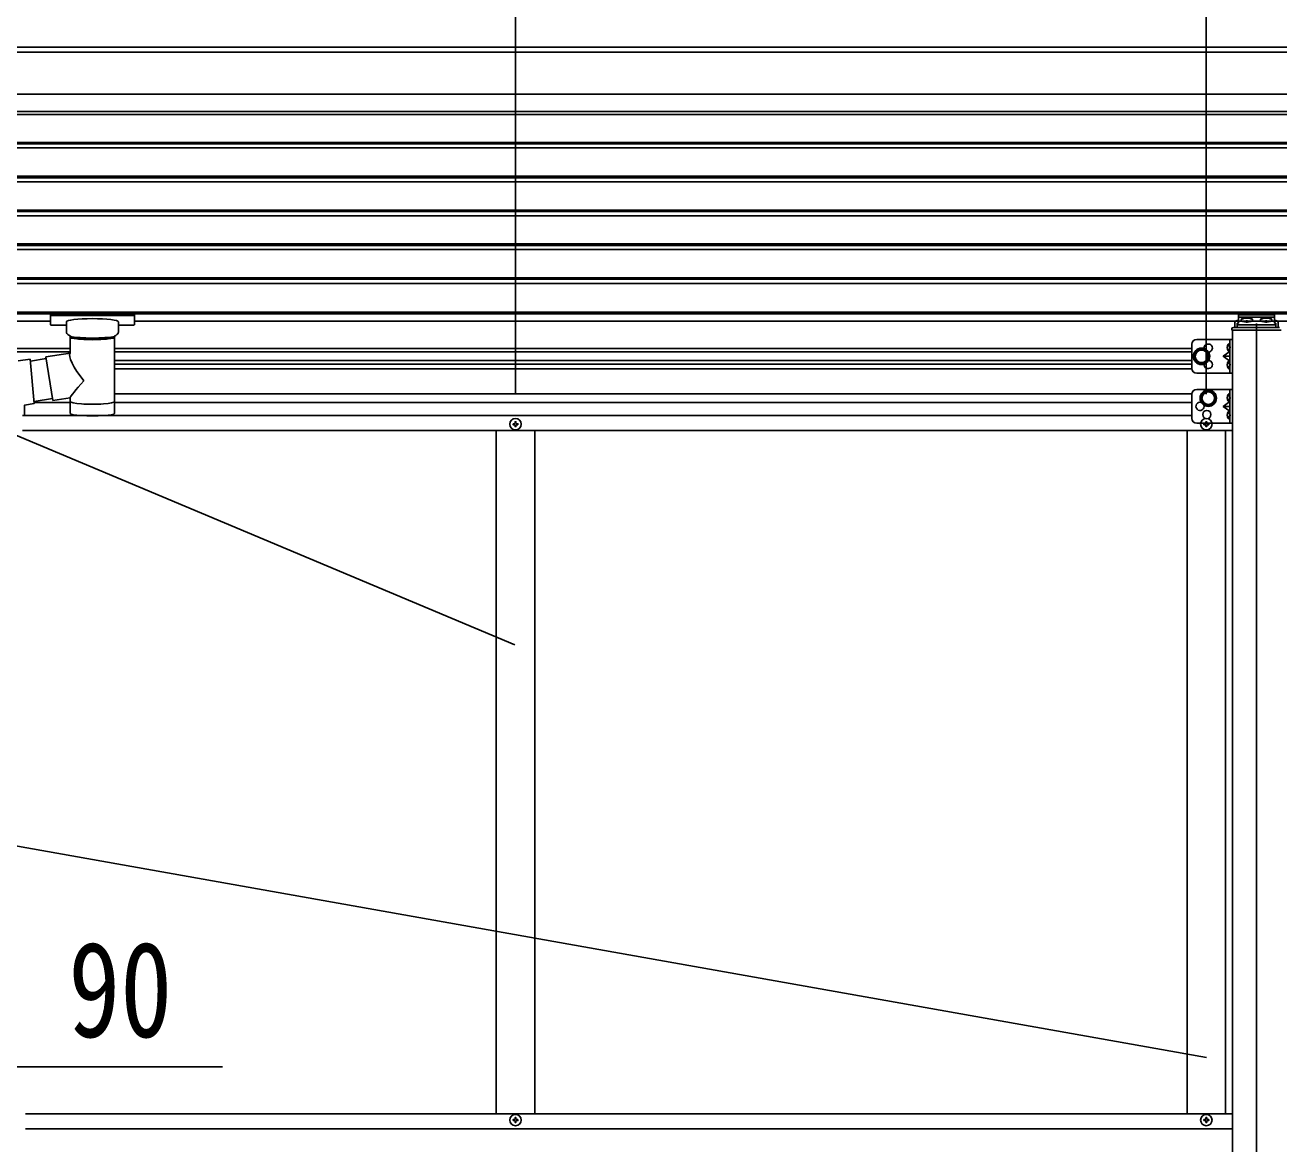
# Model space of a CAD drawing. Units: millimetres, scale not verified. Extents: x -12615 to 12615, y -8910 to 8910.
# Drawn here: x -6069 to -4769, y -3025 to -1865 of the extents above; entities that cross this region are included whole.
import ezdxf
from ezdxf.enums import TextEntityAlignment as Align

# ---------------------------------------------------------------- set-up
doc = ezdxf.new("R2010")
doc.units = ezdxf.units.MM
doc.header["$LTSCALE"] = 40
for name, color, linetype in [('0-3_YKK_12', 2, 'Continuous'), ('0-4_YKK_13', 4, 'Continuous'), ('0-5_YKK_A1', 4, 'Continuous'), ('0-6_YKK_D', 6, 'Continuous')]:
    doc.layers.add(name, color=color, linetype=linetype)
doc.styles.add('ＭＳ ゴシック', font='')
doc.styles.get('ＭＳ ゴシック').set_extended_font_data('MS Gothic')

msp = doc.modelspace()

# ---------------------------------------------------------------- linework, layer by layer
at = {"layer": '0-3_YKK_12'}
for p, q in [((-5560.56, -1770.1), (-5560.56, -2247.62)), ((-4844.56, -1770.1), (-4844.56, -2247.62)), ((-4792.56, -2174.51), (-4792.56, -4601.37))]:
    msp.add_line(p, q, dxfattribs=at)
at = {"layer": '0-4_YKK_13'}
for p, q in [((-6042.56, -2164.79), (-6042.56, -2175.55)), ((-5957.56, -2164.12), (-6040.56, -2164.12)), ((-5957.56, -2166.3), (-6040.56, -2166.3)), ((-5955.56, -2164.79), (-5955.56, -2175.55)), ((-5955.56, -2164.98), (-5955.56, -2166.52)), ((-4774.06, -2165.55), (-4811.06, -2165.55)), ((-4811.06, -2165.55), (-4811.06, -2173.98)), ((-4811.06, -2168.04), (-4774.06, -2168.04)), ((-4774.06, -2165.55), (-4774.06, -2173.98)), ((-6026.06, -2176.21), (-6040.56, -2176.21)), ((-6026.06, -2183.02), (-6026.06, -2172.74)), ((-5972.06, -2183.02), (-5972.06, -2172.74)), ((-5957.56, -2176.21), (-5972.06, -2176.21)), ((-4818.06, -2180), (-4818.06, -2181.5)), ((-4767.06, -2181.5), (-4818.06, -2181.5)), ((-4768.56, -2178.5), (-4816.56, -2178.5)), ((-4815.06, -2174.04), (-4815.06, -2178.5)), ((-4812.56, -2171.47), (-4811.06, -2171.47)), ((-4812.56, -2173.98), (-4812.56, -2178.5)), ((-4812.56, -2173.98), (-4811.06, -2173.98)), ((-4812.56, -2175.87), (-4772.56, -2175.87)), ((-4808.46, -2170.47), (-4808.46, -2170.95)), ((-4805.01, -2172.36), (-4805.01, -2172.69)), ((-4803.05, -2172.03), (-4803.05, -2172.37)), ((-4802.56, -2171.12), (-4802.56, -2173.8)), ((-4802.07, -2172.03), (-4802.07, -2172.37)), ((-4800.11, -2172.69), (-4800.11, -2172.36)), ((-4796.66, -2170.47), (-4796.66, -2170.95)), ((-4788.46, -2170.47), (-4788.46, -2170.95)), ((-4785.01, -2172.36), (-4785.01, -2172.69)), ((-4783.05, -2172.03), (-4783.05, -2172.37)), ((-4782.56, -2171.12), (-4782.56, -2173.8)), ((-4782.07, -2172.03), (-4782.07, -2172.37)), ((-4780.11, -2172.69), (-4780.11, -2172.36)), ((-4776.66, -2170.47), (-4776.66, -2170.95)), ((-4774.06, -2171.47), (-4772.56, -2171.47)), ((-4774.06, -2173.98), (-4772.56, -2173.98)), ((-4772.56, -2173.98), (-4772.56, -2178.5)), ((-4770.06, -2178.5), (-4770.06, -2174.04)), ((-6021.96, -2205.09), (-6021.96, -2187.51)), ((-5976.16, -2187.52), (-5976.14, -2267.81)), ((-4859.56, -2195.98), (-4859.56, -2220.98)), ((-4854.56, -2190.98), (-4817.56, -2190.98)), ((-4820.56, -2195.48), (-4821.36, -2195.63)), ((-4820.06, -2190.98), (-4820.06, -2225.98)), ((-4817.56, -2190.98), (-4817.56, -2225.98)), ((-6047.18, -2209), (-6021.96, -2205.09)), ((-6047.18, -2209), (-6040.16, -2254.26)), ((-4820.06, -2208.48), (-4827.06, -2208.48)), ((-4820.56, -2203.48), (-4821.36, -2203.34)), ((-4820.56, -2203.48), (-4820.06, -2203.4)), ((-6075.92, -2213.03), (-6063.41, -2211.47)), ((-6046.89, -2210.88), (-6063.24, -2213.41)), ((-4820.56, -2213.48), (-4821.36, -2213.63)), ((-4820.56, -2221.48), (-4821.36, -2221.34)), ((-4820.56, -2221.48), (-4820.06, -2221.4)), ((-4854.56, -2225.98), (-4817.56, -2225.98)), ((-4859.56, -2247.86), (-4859.56, -2272.86)), ((-4854.56, -2242.86), (-4817.56, -2242.86)), ((-4820.56, -2247.36), (-4821.36, -2247.5)), ((-4820.56, -2247.36), (-4820.06, -2247.45)), ((-4820.06, -2242.86), (-4820.06, -2277.86)), ((-4817.56, -2242.86), (-4817.56, -2277.86)), ((-6040.45, -2252.38), (-6059.57, -2255.35)), ((-6021.96, -2251.43), (-6040.16, -2254.26)), ((-6021.98, -2267.81), (-6021.96, -2251.18)), ((-4820.06, -2260.36), (-4827.06, -2260.36)), ((-4820.56, -2255.36), (-4821.36, -2255.22)), ((-4820.56, -2265.36), (-4821.36, -2265.5)), ((-4820.56, -2273.36), (-4821.36, -2273.22)), ((-4820.56, -2265.36), (-4820.06, -2265.45)), ((-5562.06, -2278.36), (-5563.06, -2278.36)), ((-5559.06, -2279.36), (-5558.06, -2279.36)), ((-4854.56, -2277.86), (-4817.56, -2277.86)), ((-4846.06, -2278.36), (-4847.06, -2278.36)), ((-4843.06, -2279.36), (-4842.06, -2279.36)), ((-5562.06, -3000.48), (-5563.06, -3000.48)), ((-5559.06, -2999.48), (-5558.06, -2999.48)), ((-4846.06, -3000.48), (-4847.06, -3000.48)), ((-4843.06, -2999.48), (-4842.06, -2999.48))]:
    msp.add_line(p, q, dxfattribs=at)
for points in [[(-6040.56, -2164.12), (-6040.91, -2164.13), (-6041.44, -2164.15), (-6041.89, -2164.2), (-6042.2, -2164.28), (-6042.36, -2164.38), (-6042.48, -2164.52), (-6042.55, -2164.7), (-6042.56, -2164.79)], [(-5955.56, -2164.79), (-5955.6, -2164.59), (-5955.68, -2164.45), (-5955.78, -2164.36), (-5955.88, -2164.3), (-5956, -2164.25), (-5956.29, -2164.19), (-5956.78, -2164.15), (-5957.33, -2164.13), (-5957.56, -2164.12)], [(-6040.56, -2176.21), (-6040.91, -2176.21), (-6041.44, -2176.18), (-6041.89, -2176.13), (-6042.2, -2176.05), (-6042.36, -2175.95), (-6042.48, -2175.82), (-6042.55, -2175.64), (-6042.56, -2175.55)], [(-6021.96, -2187.51), (-6022.19, -2187.41), (-6023.55, -2186.68), (-6024.66, -2185.83), (-6025.42, -2184.97), (-6025.88, -2184.07), (-6026.05, -2183.18)], [(-5972.1, -2182.96), (-5972.07, -2183.32), (-5972.32, -2184.28), (-5972.84, -2185.16), (-5973.65, -2186), (-5974.76, -2186.8), (-5976.16, -2187.52)], [(-5955.56, -2175.55), (-5955.6, -2175.74), (-5955.68, -2175.88), (-5955.78, -2175.97), (-5955.88, -2176.03), (-5956, -2176.08), (-5956.29, -2176.14), (-5956.78, -2176.19), (-5957.33, -2176.21), (-5957.56, -2176.21)], [(-4804.03, -2172.59), (-4803.84, -2172.61), (-4803.76, -2172.62), (-4803.65, -2172.62), (-4803.49, -2172.61), (-4803.34, -2172.58), (-4803.21, -2172.54), (-4803.12, -2172.49), (-4803.07, -2172.43)], [(-4802.05, -2172.43), (-4802, -2172.49), (-4801.9, -2172.54), (-4801.78, -2172.58), (-4801.63, -2172.61), (-4801.46, -2172.62), (-4801.36, -2172.62), (-4801.28, -2172.61), (-4801.09, -2172.59)], [(-4784.03, -2172.59), (-4783.84, -2172.61), (-4783.76, -2172.62), (-4783.65, -2172.62), (-4783.49, -2172.61), (-4783.34, -2172.58), (-4783.21, -2172.54), (-4783.12, -2172.49), (-4783.07, -2172.43)], [(-4782.05, -2172.43), (-4782, -2172.49), (-4781.9, -2172.54), (-4781.78, -2172.58), (-4781.63, -2172.61), (-4781.46, -2172.62), (-4781.36, -2172.62), (-4781.28, -2172.61), (-4781.09, -2172.59)], [(-4820.56, -2203.48), (-4820.56, -2195.48), (-4820.06, -2195.57), (-4820.06, -2203.4)], [(-4820.06, -2203.48), (-4827.06, -2208.48), (-4820.06, -2213.48)], [(-4819.68, -2199.48), (-4820.31, -2198.3), (-4822.54, -2197.18)], [(-4819.68, -2199.48), (-4820.31, -2200.67), (-4822.54, -2201.78)], [(-6063.41, -2211.47), (-6059.4, -2257.29), (-6069.32, -2259.04), (-6069.32, -2269.04)], [(-4819.68, -2217.48), (-4820.31, -2216.3), (-4822.54, -2215.18)], [(-4819.68, -2217.48), (-4820.31, -2218.67), (-4822.54, -2219.78)], [(-4820.56, -2221.48), (-4820.56, -2213.48), (-4820.06, -2213.57), (-4820.06, -2221.4)], [(-4820.56, -2247.36), (-4820.56, -2255.36), (-4820.06, -2255.28), (-4820.06, -2247.45)], [(-4820.06, -2255.36), (-4827.06, -2260.36), (-4820.06, -2265.36)], [(-4819.68, -2251.36), (-4820.31, -2250.18), (-4822.54, -2249.06)], [(-4819.68, -2251.36), (-4820.31, -2252.55), (-4822.54, -2253.66)], [(-4819.68, -2269.36), (-4820.31, -2268.18), (-4822.54, -2267.06)], [(-4819.68, -2269.36), (-4820.31, -2270.55), (-4822.54, -2271.66)], [(-4820.56, -2265.36), (-4820.56, -2273.36), (-4820.06, -2273.28), (-4820.06, -2265.45)], [(-5563.06, -2278.36), (-5563.06, -2279.36), (-5562.06, -2279.36)], [(-5560.06, -2277.36), (-5560.06, -2276.36), (-5561.06, -2276.36), (-5561.06, -2277.36)], [(-5561.06, -2280.36), (-5561.06, -2281.36), (-5560.06, -2281.36), (-5560.06, -2280.36)], [(-5558.06, -2279.36), (-5558.06, -2278.36), (-5559.06, -2278.36)], [(-4847.06, -2278.36), (-4847.06, -2279.36), (-4846.06, -2279.36)], [(-4844.06, -2277.36), (-4844.06, -2276.36), (-4845.06, -2276.36), (-4845.06, -2277.36)], [(-4845.06, -2280.36), (-4845.06, -2281.36), (-4844.06, -2281.36), (-4844.06, -2280.36)], [(-4842.06, -2279.36), (-4842.06, -2278.36), (-4843.06, -2278.36)], [(-5563.06, -3000.48), (-5563.06, -2999.48), (-5562.06, -2999.48)], [(-5561.06, -2998.48), (-5561.06, -2997.48), (-5560.06, -2997.48), (-5560.06, -2998.48)], [(-5560.06, -3001.48), (-5560.06, -3002.48), (-5561.06, -3002.48), (-5561.06, -3001.48)], [(-5558.06, -2999.48), (-5558.06, -3000.48), (-5559.06, -3000.48)], [(-4847.06, -3000.48), (-4847.06, -2999.48), (-4846.06, -2999.48)], [(-4845.06, -2998.48), (-4845.06, -2997.48), (-4844.06, -2997.48), (-4844.06, -2998.48)], [(-4844.06, -3001.48), (-4844.06, -3002.48), (-4845.06, -3002.48), (-4845.06, -3001.48)], [(-4842.06, -2999.48), (-4842.06, -3000.48), (-4843.06, -3000.48)]]:
    msp.add_lwpolyline(points, dxfattribs=at)
for points in [[(-4849.56, -2215.99), (-4843.06, -2212.24), (-4843.06, -2204.73), (-4849.56, -2200.98), (-4856.06, -2204.73), (-4856.06, -2212.24)], [(-4842.56, -2259.37), (-4836.06, -2255.62), (-4836.06, -2248.11), (-4842.56, -2244.36), (-4849.06, -2248.11), (-4849.06, -2255.62)]]:
    msp.add_lwpolyline(points, close=True, dxfattribs=at)
for centre, radius in [((-4849.56, -2208.48), 8.5), ((-4849.56, -2208.48), 7.5), ((-4849.56, -2208.48), 6.5), ((-4842.56, -2251.86), 8.5), ((-4842.56, -2251.86), 7.5), ((-4842.56, -2251.86), 6.5), ((-5560.56, -2278.86), 5.9), ((-4844.56, -2278.86), 5.9), ((-4844.06, -2268.86), 4.25), ((-5560.56, -2999.98), 5.9), ((-4844.56, -2999.98), 5.9)]:
    msp.add_circle(centre, radius, dxfattribs=at)
for centre, radius, start, end in [((-4816.56, -2180), 1.5, 90, 180), ((-4854.56, -2195.98), 5, 90, 180), ((-4842.56, -2199.98), 4.25, 274.76077, 186.29431), ((-4816.46, -2199.48), 6.5, 147.94412, 212.05588), ((-4821.21, -2196.51), 0.9, 100, 147.94412), ((-4821.21, -2202.46), 0.9, 212.05588, 260), ((-4854.56, -2220.98), 5, 180, 270), ((-4842.56, -2216.98), 4.25, 173.70569, 85.23923), ((-4816.46, -2217.48), 6.5, 147.94412, 212.05588), ((-4821.21, -2214.51), 0.9, 100, 147.94412), ((-4821.21, -2220.46), 0.9, 212.05588, 260), ((-4854.56, -2247.86), 5, 90, 180), ((-4816.46, -2251.36), 6.5, 147.94412, 212.05588), ((-4821.21, -2248.39), 0.9, 100, 147.94412), ((-4851.06, -2260.36), 4.25, 72.87654, 17.11996), ((-4821.21, -2254.34), 0.9, 212.05588, 260), ((-4854.56, -2272.86), 5, 180, 270), ((-4816.46, -2269.36), 6.5, 147.94412, 212.05588), ((-4821.21, -2266.39), 0.9, 100, 147.94412), ((-4821.21, -2272.34), 0.9, 212.05588, 260), ((-5562.06, -2277.36), 1, 270, 0), ((-5562.06, -2280.36), 1, 0, 90), ((-5559.06, -2277.36), 1, 180, 270), ((-5559.06, -2280.36), 1, 90, 180), ((-4846.06, -2277.36), 1, 270, 0), ((-4846.06, -2280.36), 1, 0, 90), ((-4843.06, -2277.36), 1, 180, 270), ((-4843.06, -2280.36), 1, 90, 180), ((-5562.06, -2998.48), 1, 270, 0), ((-5562.06, -3001.48), 1, 0, 90), ((-5559.06, -2998.48), 1, 180, 270), ((-5559.06, -3001.48), 1, 90, 180), ((-4846.06, -2998.48), 1, 270, 0), ((-4846.06, -3001.48), 1, 0, 90), ((-4843.06, -2998.48), 1, 180, 270), ((-4843.06, -3001.48), 1, 90, 180)]:
    msp.add_arc(centre, radius, start, end, dxfattribs=at)
for centre, major_axis, ratio, start_param, end_param in [((-6040.56, -2166.52), (-2, 0), 0.109601, 4.712389, 6.2831853), ((-5999.06, -2172.74), (-27, 0), 0.122176, 3.1415927, 6.2831853), ((-5957.56, -2166.52), (-2, 0), 0.109601, 3.1415927, 4.712389), ((-4802.56, -2170.47), (5.9, 0), 0.342073, 0, 3.1415927), ((-4782.56, -2170.47), (5.9, 0), 0.342073, 0, 3.1415927), ((-6010.06, -2183.02), (-16, 0), 0.361356, 0, 0.0194874), ((-4812.56, -2174.04), (0, 2.57), 0.97237, 6.2831853, 7.8539816), ((-4802.56, -2165.18), (8.02, 0), 0.939674, 4.4018361, 4.5279947), ((-4802.56, -2165.52), (8.02, 0), 0.939674, 4.4018361, 4.5279947), ((-4802.56, -2164.51), (8.02, 0), 0.939674, 4.6512338, 4.7735441), ((-4802.56, -2165.18), (-8.02, 0), 0.939674, 1.7551906, 1.8813492), ((-4802.56, -2165.52), (-8.02, 0), 0.939674, 1.7551906, 1.8813492), ((-4782.56, -2165.18), (8.02, 0), 0.939674, 4.4018361, 4.5279947), ((-4782.56, -2165.52), (8.02, 0), 0.939674, 4.4018361, 4.5279947), ((-4782.56, -2164.51), (8.02, 0), 0.939674, 4.6512338, 4.7735441), ((-4782.56, -2165.18), (-8.02, 0), 0.939674, 1.7551906, 1.8813492), ((-4782.56, -2165.52), (-8.02, 0), 0.939674, 1.7551906, 1.8813492), ((-4772.56, -2174.04), (0, 2.57), 0.97237, 4.712389, 6.2831853), ((-5999.05, -2187.97), (-22.92, 0.42), 0.07247, 0.0008089, 1.5716053), ((-5999.05, -2189.6), (-22.92, 0.42), 0.07247, 0.0008089, 1.5716053), ((-5999.07, -2187.97), (22.91, 0.42), 0.072511, 4.711586, 6.2823824), ((-5999.07, -2189.6), (22.91, 0.42), 0.072511, 4.711586, 6.2823824), ((-5999.06, -2231.63), (22.81, -26.62), 0.234429, 3.1563334, 4.5976381), ((-6001.61, -2228.99), (-20.32, -22.25), 0.045535, 4.9756507, 6.2441899), ((-5999.06, -2255.37), (-22.91, 0), 0.122865, 6.2831853, 9.424778), ((-5999.06, -2267.81), (-22.92, 0), 0.101955, 6.2829723, 9.4248207)]:
    msp.add_ellipse(centre, major_axis=major_axis, ratio=ratio, start_param=start_param, end_param=end_param, dxfattribs=at)
for centre in [(-4802.56, -2170.95), (-4782.56, -2170.95)]:
    msp.add_ellipse(centre, major_axis=(5.9, 0), ratio=0.342073, dxfattribs=at)
at = {"layer": '0-5_YKK_A1'}
for p, q in [((-3429.06, -1888.09), (-6270.06, -1888.09)), ((-3429.06, -1893.3), (-6270.06, -1893.3)), ((-3419.06, -1936.84), (-6270.06, -1936.84)), ((-3419.06, -1954.69), (-6270.06, -1954.69)), ((-3419.06, -1957.94), (-6270.06, -1957.94)), ((-3440.06, -1986.79), (-6145.06, -1986.79)), ((-3440.06, -1988.28), (-6145.06, -1988.28)), ((-3440.06, -1992.6), (-6145.06, -1992.6)), ((-3440.06, -2021.88), (-6145.06, -2021.88)), ((-3440.06, -2023.37), (-6145.06, -2023.37)), ((-3440.06, -2027.69), (-6145.06, -2027.69)), ((-3440.06, -2056.93), (-6145.06, -2056.93)), ((-3440.06, -2058.42), (-6145.06, -2058.42)), ((-3440.06, -2062.74), (-6145.06, -2062.74)), ((-3440.06, -2091.98), (-6145.06, -2091.98)), ((-3440.06, -2093.48), (-6145.06, -2093.48)), ((-3440.06, -2097.79), (-6145.06, -2097.79)), ((-3440.06, -2127.06), (-6145.06, -2127.06)), ((-3440.06, -2128.56), (-6145.06, -2128.56)), ((-3440.06, -2132.88), (-6145.06, -2132.88)), ((-3440.06, -2162.91), (-6145.06, -2162.91)), ((-3440.06, -2164.31), (-6145.06, -2164.31)), ((-6127.36, -2172), (-6042.56, -2172)), ((-3629.56, -2172), (-5955.56, -2172)), ((-4817.56, -2181.5), (-4817.56, -4544.5)), ((-6085.36, -2200.48), (-6021.96, -2200.48)), ((-6085.36, -2203.98), (-6021.96, -2203.98)), ((-5976.16, -2200.48), (-4859.56, -2200.48)), ((-5976.16, -2203.98), (-4859.56, -2203.98)), ((-5976.15, -2212.98), (-4859.56, -2212.98)), ((-5976.15, -2216.48), (-4859.56, -2216.48)), ((-4859.53, -2221.48), (-5976.15, -2221.48)), ((-5976.15, -2247.36), (-4859.53, -2247.36)), ((-6059.48, -2256.36), (-6021.97, -2256.36)), ((-5976.15, -2256.36), (-4859.56, -2256.36)), ((-6071.36, -2269.86), (-4859.56, -2269.86)), ((-6071.36, -2285.36), (-4817.56, -2285.36)), ((-5580.56, -2285.36), (-5580.56, -2992.98)), ((-5540.56, -2285.36), (-5540.56, -2992.98)), ((-4864.56, -2285.36), (-4864.56, -2992.98)), ((-4824.56, -2285.36), (-4824.56, -2992.98)), ((-6068.36, -2993.48), (-4817.56, -2993.48)), ((-6068.36, -3008.98), (-4817.56, -3008.98))]:
    msp.add_line(p, q, dxfattribs=at)
at = {"layer": '0-6_YKK_D'}
for p, q in [((-5561.41, -2507.49), (-6561.54, -2087.6)), ((-4844.37, -2935.13), (-6557, -2630.88))]:
    msp.add_line(p, q, dxfattribs=at)
msp.add_lwpolyline([(-6217.76, -2944.93), (-6127.36, -2944.93), (-5864.36, -2944.93)], dxfattribs=at)

# ---------------------------------------------------------------- texts
at = {"layer": '0-6_YKK_D', "style": 'ＭＳ ゴシック', "width": 0.8}
msp.add_text('90', height=98.97, dxfattribs=at).set_placement((-6024.06, -2943.63), align=Align.BOTTOM_LEFT)

doc.saveas('drawing.dxf')
